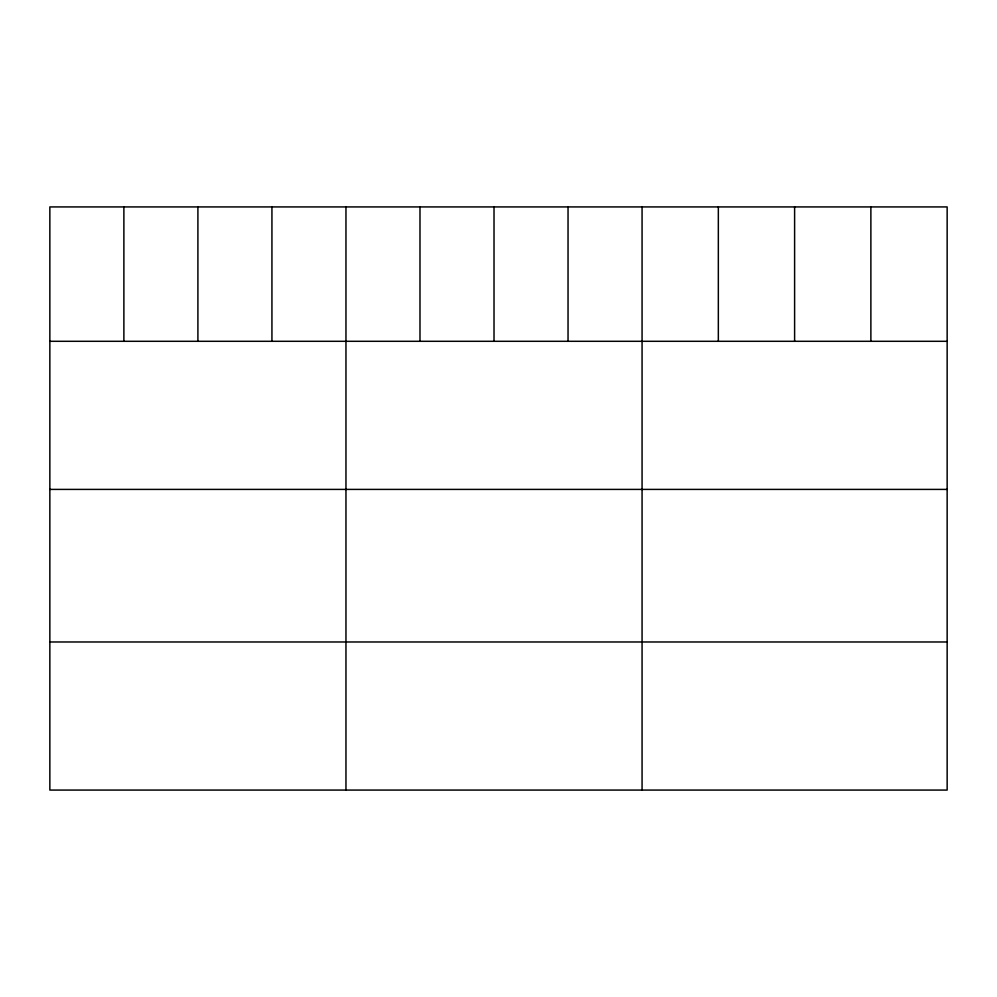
<?xml version="1.0" encoding="UTF-8"?>
<svg xmlns="http://www.w3.org/2000/svg" width="997" height="997" viewBox="0 0 997 997"><rect width="100%" height="100%" fill="white"/><g stroke="black" fill="none" stroke-linecap="round" stroke-linejoin="round"><path stroke-width="1.5" d="M947.15 341.298L947.15 790.073L49.85 790.073L49.85 206.927L947.15 206.927L947.15 341.298L49.85 341.298M49.85 489.402L947.15 489.402M49.85 641.981L947.15 641.981M870.88 206.927L870.88 341.298M794.609 206.927L794.609 341.298M718.339 206.927L718.339 341.298M642.068 206.927L642.068 790.073M568.041 206.927L568.041 341.298M494.014 206.927L494.014 341.298M419.986 206.927L419.986 341.298M345.959 206.927L345.959 790.073M271.932 206.927L271.932 341.298M197.905 206.927L197.905 341.298M123.877 206.927L123.877 341.298"/></g></svg>
